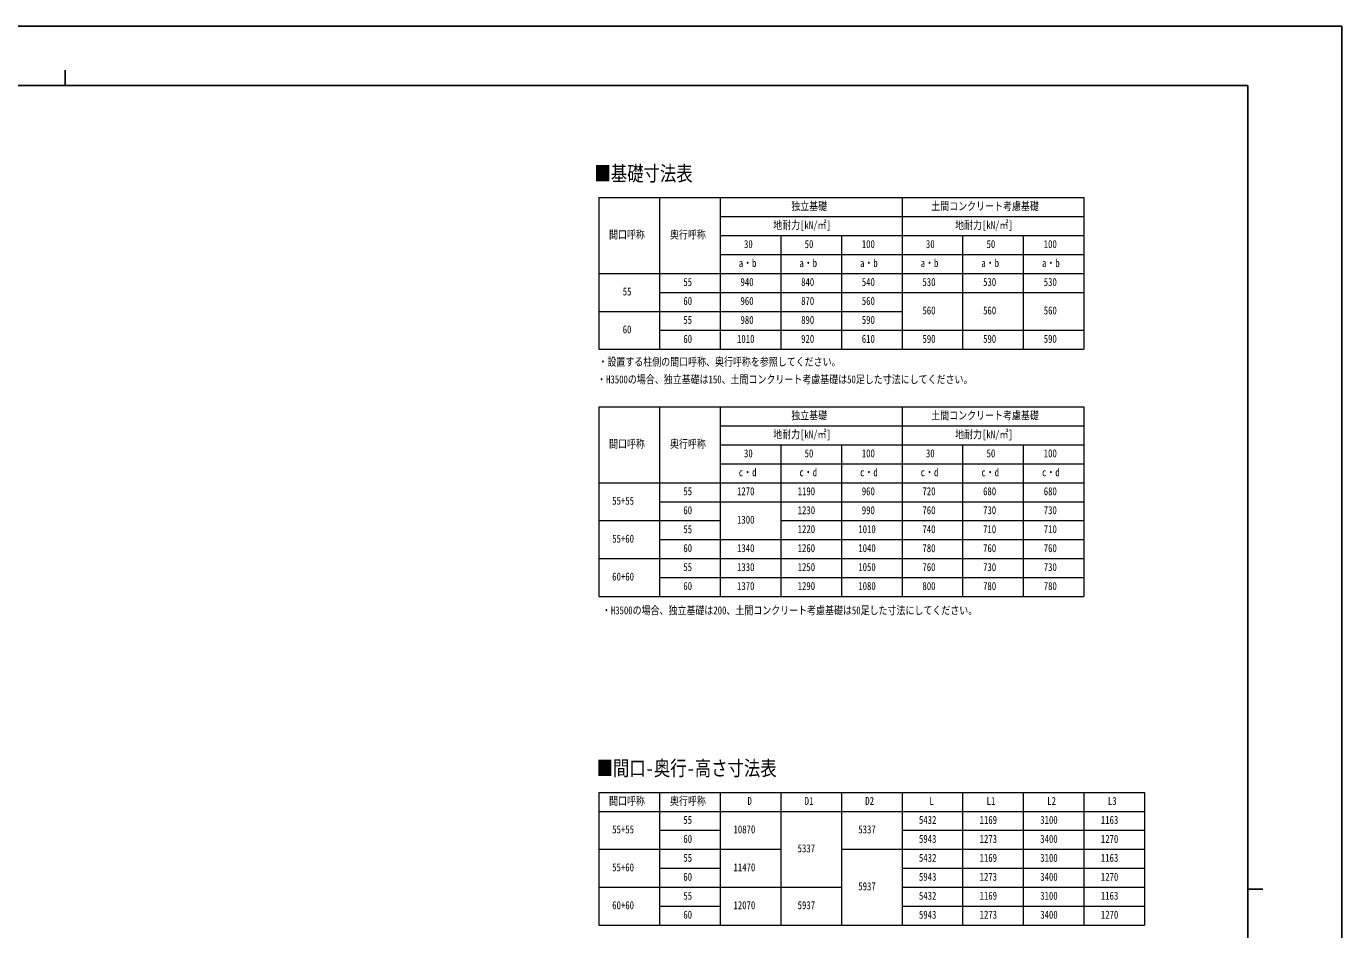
# Model space of a CAD drawing. Units: millimetres, scale not verified. Extents: x -16820 to 16820, y -11880 to 11880.
# Drawn here: x -532 to 16820, y -36 to 11880 of the extents above; entities that cross this region are included whole.
import ezdxf
from ezdxf.enums import TextEntityAlignment as Align

# ---------------------------------------------------------------- set-up
doc = ezdxf.new("R2010")
doc.units = ezdxf.units.MM
doc.header["$LTSCALE"] = 50
doc.layers.add('0-1_TABLE1', color=7, linetype='Continuous', lineweight=18)
doc.layers.add('0-2_USER1', color=3, linetype='Continuous')
doc.layers.add('0-7_YKK_ZWAK', color=7, linetype='Continuous')
doc.styles.add('ＭＳ ゴシック', font='')
doc.styles.get('ＭＳ ゴシック').set_extended_font_data('MS Gothic')

msp = doc.modelspace()

# ---------------------------------------------------------------- linework, layer by layer
at = {"layer": '0-1_TABLE1'}
for p, q in [((7020.08, 9620), (13420.08, 9620)), ((7020.08, 9620), (7020.08, 7620)), ((7820.08, 9620), (7820.08, 7620)), ((8620.08, 9620), (8620.08, 7620)), ((13420.08, 9620), (13420.08, 7620)), ((8620.08, 9370), (13420.08, 9370)), ((8620.08, 9120), (13420.08, 9120)), ((9420.08, 9120), (9420.08, 7620)), ((10220.08, 9120), (10220.08, 7620)), ((12620.08, 9120), (12620.08, 7620)), ((8620.08, 8870), (13420.08, 8870)), ((7020.08, 8620), (13420.08, 8620)), ((7820.08, 8370), (13420.08, 8370)), ((7020.08, 8120), (11020.08, 8120)), ((7820.08, 7870), (13420.08, 7870)), ((7020.08, 6860), (13420.08, 6860)), ((7020.08, 6860), (7020.08, 4360)), ((7820.08, 6860), (7820.08, 4360)), ((8620.08, 6860), (8620.08, 4360)), ((11020.08, 6860), (11020.08, 4360)), ((13420.08, 6860), (13420.08, 4360)), ((8620.08, 6610), (13420.08, 6610)), ((8620.08, 6360), (13420.08, 6360)), ((9420.08, 6360), (9420.08, 4360)), ((10220.08, 6360), (10220.08, 4360)), ((11820.08, 6360), (11820.08, 4360)), ((12620.08, 6360), (12620.08, 4360)), ((8620.08, 6110), (13420.08, 6110)), ((7020.08, 5860), (13420.08, 5860)), ((7820.08, 5610), (13420.08, 5610)), ((7020.08, 5360), (8620.08, 5360)), ((9420.08, 5360), (13420.08, 5360)), ((7820.08, 5110), (13420.08, 5110)), ((7020.08, 4860), (13420.08, 4860)), ((7820.08, 4610), (13420.08, 4610)), ((7020.08, 1775), (14220.08, 1775)), ((7020.08, 1775), (7020.08, 25)), ((7820.08, 1775), (7820.08, 25)), ((8620.08, 1775), (8620.08, 25)), ((9420.08, 1775), (9420.08, 25)), ((10220.08, 1775), (10220.08, 25)), ((11020.08, 1775), (11020.08, 25)), ((11820.08, 1775), (11820.08, 25)), ((12620.08, 1775), (12620.08, 25)), ((13420.08, 1775), (13420.08, 25)), ((14220.08, 1775), (14220.08, 25)), ((7020.08, 1525), (14220.08, 1525)), ((7820.08, 1275), (8620.08, 1275)), ((11020.08, 1275), (14220.08, 1275)), ((7020.08, 1025), (9420.08, 1025)), ((10220.08, 1025), (14220.08, 1025)), ((7820.08, 775), (8620.08, 775)), ((11020.08, 775), (14220.08, 775)), ((7020.08, 525), (10220.08, 525)), ((11020.08, 525), (14220.08, 525)), ((7820.08, 275), (8620.08, 275)), ((11020.08, 275), (14220.08, 275)), ((7020.08, 25), (14220.08, 25))]:
    msp.add_line(p, q, dxfattribs=at)
for points in [[(11020.08, 9620), (11020.08, 8620), (11020.08, 8370), (11020.08, 7620)], [(11820.08, 9120), (11820.08, 8620), (11820.08, 8370), (11820.08, 7620)], [(7020.08, 7620), (7820.08, 7620), (13420.08, 7620)], [(7020.08, 4360), (7820.08, 4360), (13420.08, 4360)]]:
    msp.add_lwpolyline(points, dxfattribs=at)
at = {"layer": '0-7_YKK_ZWAK'}
for p, q in [((-19.92, 11300), (-19.92, 11100)), ((15580.08, 11100), (-15619.92, 11100)), ((15580.08, 11100), (15580.08, -10100)), ((15580.08, 500), (15780.08, 500))]:
    msp.add_line(p, q, dxfattribs=at)
msp.add_lwpolyline([(-16820, -11880), (16820, -11880), (16820, 11880), (-16820, 11880)], close=True, dxfattribs=at)

# ---------------------------------------------------------------- texts
at = {"layer": '0-1_TABLE1', "style": 'ＭＳ ゴシック', "width": 0.8}
for s, p in [('独立基礎', (9558.96, 9423)), ('土間コンクリート考慮基礎', (11406, 9423)), ('間口呼称', (7155.12, 9048)), ('奥行呼称', (7958.96, 9048)), ('地耐力[kN/㎡]', (9320.88, 9173)), ('地耐力[kN/㎡]', (11720.88, 9173)), ('30', (8935.6, 8923)), ('50', (9735.6, 8923)), ('100', (10489.52, 8923)), ('30', (11335.6, 8923)), ('50', (12135.6, 8923)), ('100', (12889.52, 8923)), ('a・b', (8866.48, 8673)), ('a・b', (9666.48, 8673)), ('a・b', (10466.48, 8673)), ('a・b', (11266.48, 8673)), ('a・b', (12066.48, 8673)), ('a・b', (12866.48, 8673)), ('55', (8135.6, 8423)), ('940', (8889.52, 8423)), ('840', (9689.52, 8423)), ('540', (10489.52, 8423)), ('530', (11289.52, 8423)), ('530', (12089.52, 8423)), ('530', (12889.52, 8423)), ('55', (7335.6, 8298)), ('60', (8135.6, 8173)), ('960', (8889.52, 8173)), ('870', (9689.52, 8173)), ('560', (10489.52, 8173)), ('560', (11289.52, 8048)), ('560', (12089.52, 8048)), ('560', (12889.52, 8048)), ('55', (8135.6, 7923)), ('980', (8889.52, 7923)), ('890', (9689.52, 7923)), ('590', (10489.52, 7923)), ('60', (7335.6, 7798)), ('60', (8135.6, 7673)), ('1010', (8843.44, 7673)), ('920', (9689.52, 7673)), ('610', (10489.52, 7673)), ('590', (11289.52, 7673)), ('590', (12089.52, 7673)), ('590', (12889.52, 7673)), ('独立基礎', (9558.96, 6663)), ('土間コンクリート考慮基礎', (11406, 6663)), ('間口呼称', (7155.12, 6288)), ('奥行呼称', (7958.96, 6288)), ('地耐力[kN/㎡]', (9320.88, 6413)), ('地耐力[kN/㎡]', (11720.88, 6413)), ('30', (8935.6, 6163)), ('50', (9735.6, 6163)), ('100', (10489.52, 6163)), ('30', (11335.6, 6163)), ('50', (12135.6, 6163)), ('100', (12889.52, 6163)), ('c・d', (8866.48, 5913)), ('c・d', (9666.48, 5913)), ('c・d', (10466.48, 5913)), ('c・d', (11266.48, 5913)), ('c・d', (12066.48, 5913)), ('c・d', (12866.48, 5913)), ('55', (8135.6, 5663)), ('1270', (8843.44, 5663)), ('1190', (9643.44, 5663)), ('960', (10489.52, 5663)), ('720', (11289.52, 5663)), ('680', (12089.52, 5663)), ('680', (12889.52, 5663)), ('55+55', (7197.36, 5538)), ('60', (8135.6, 5413)), ('1300', (8843.44, 5288)), ('1230', (9643.44, 5413)), ('990', (10489.52, 5413)), ('760', (11289.52, 5413)), ('730', (12089.52, 5413)), ('730', (12889.52, 5413)), ('55', (8135.6, 5163)), ('1220', (9643.44, 5163)), ('1010', (10443.44, 5163)), ('740', (11289.52, 5163)), ('710', (12089.52, 5163)), ('710', (12889.52, 5163)), ('55+60', (7197.36, 5038)), ('60', (8135.6, 4913)), ('1340', (8843.44, 4913)), ('1260', (9643.44, 4913)), ('1040', (10443.44, 4913)), ('780', (11289.52, 4913)), ('760', (12089.52, 4913)), ('760', (12889.52, 4913)), ('55', (8135.6, 4663)), ('1330', (8843.44, 4663)), ('1250', (9643.44, 4663)), ('1050', (10443.44, 4663)), ('760', (11289.52, 4663)), ('730', (12089.52, 4663)), ('730', (12889.52, 4663)), ('60+60', (7197.36, 4538)), ('60', (8135.6, 4413)), ('1370', (8843.44, 4413)), ('1290', (9643.44, 4413)), ('1080', (10443.44, 4413)), ('800', (11289.52, 4413)), ('780', (12089.52, 4413)), ('780', (12889.52, 4413)), ('間口呼称', (7155.12, 1578)), ('奥行呼称', (7958.96, 1578)), ('D', (8981.68, 1578)), ('D1', (9735.6, 1578)), ('D2', (10535.6, 1578)), ('L', (11381.68, 1578)), ('L1', (12135.6, 1578)), ('L2', (12935.6, 1578)), ('L3', (13735.6, 1578)), ('55', (8135.6, 1328)), ('5432', (11243.44, 1328)), ('1169', (12043.44, 1328)), ('3100', (12843.44, 1328)), ('1163', (13643.44, 1328)), ('55+55', (7197.36, 1203)), ('10870', (8797.36, 1203)), ('5337', (10443.44, 1203)), ('60', (8135.6, 1078)), ('5337', (9643.44, 953)), ('5943', (11243.44, 1078)), ('1273', (12043.44, 1078)), ('3400', (12843.44, 1078)), ('1270', (13643.44, 1078)), ('55', (8135.6, 828)), ('5432', (11243.44, 828)), ('1169', (12043.44, 828)), ('3100', (12843.44, 828)), ('1163', (13643.44, 828)), ('55+60', (7197.36, 703)), ('60', (8135.6, 578)), ('11470', (8797.36, 703)), ('5943', (11243.44, 578)), ('1273', (12043.44, 578)), ('3400', (12843.44, 578)), ('1270', (13643.44, 578)), ('5937', (10443.44, 453)), ('55', (8135.6, 328)), ('5432', (11243.44, 328)), ('1169', (12043.44, 328)), ('3100', (12843.44, 328)), ('1163', (13643.44, 328)), ('60+60', (7197.36, 203)), ('60', (8135.6, 78)), ('12070', (8797.36, 203)), ('5937', (9643.44, 203)), ('5943', (11243.44, 78)), ('1273', (12043.44, 78)), ('3400', (12843.44, 78)), ('1270', (13643.44, 78))]:
    msp.add_text(s, height=105.6, dxfattribs=at).set_placement(p, align=Align.BOTTOM_LEFT)
at = {"layer": '0-2_USER1', "style": 'ＭＳ ゴシック', "width": 0.8}
for s, height, p in [('■基礎寸法表', 197.9, (6962.81, 9780)), ('・設置する柱側の間口呼称、奥行呼称を参照してください。', 105.6, (7015.81, 7370.18)), ('・H3500の場合、独立基礎は150、土間コンクリート考慮基礎は50足した寸法にしてください。', 105.6, (6998.33, 7138.58)), ('・H3500の場合、独立基礎は200、土間コンクリート考慮基礎は50足した寸法にしてください。', 105.6, (7060.89, 4091.95)), ('■間口-奥行-高さ寸法表', 197.9, (6991.28, 1936.07))]:
    msp.add_text(s, height=height, dxfattribs=at).set_placement(p, align=Align.BOTTOM_LEFT)

doc.saveas('drawing.dxf')
